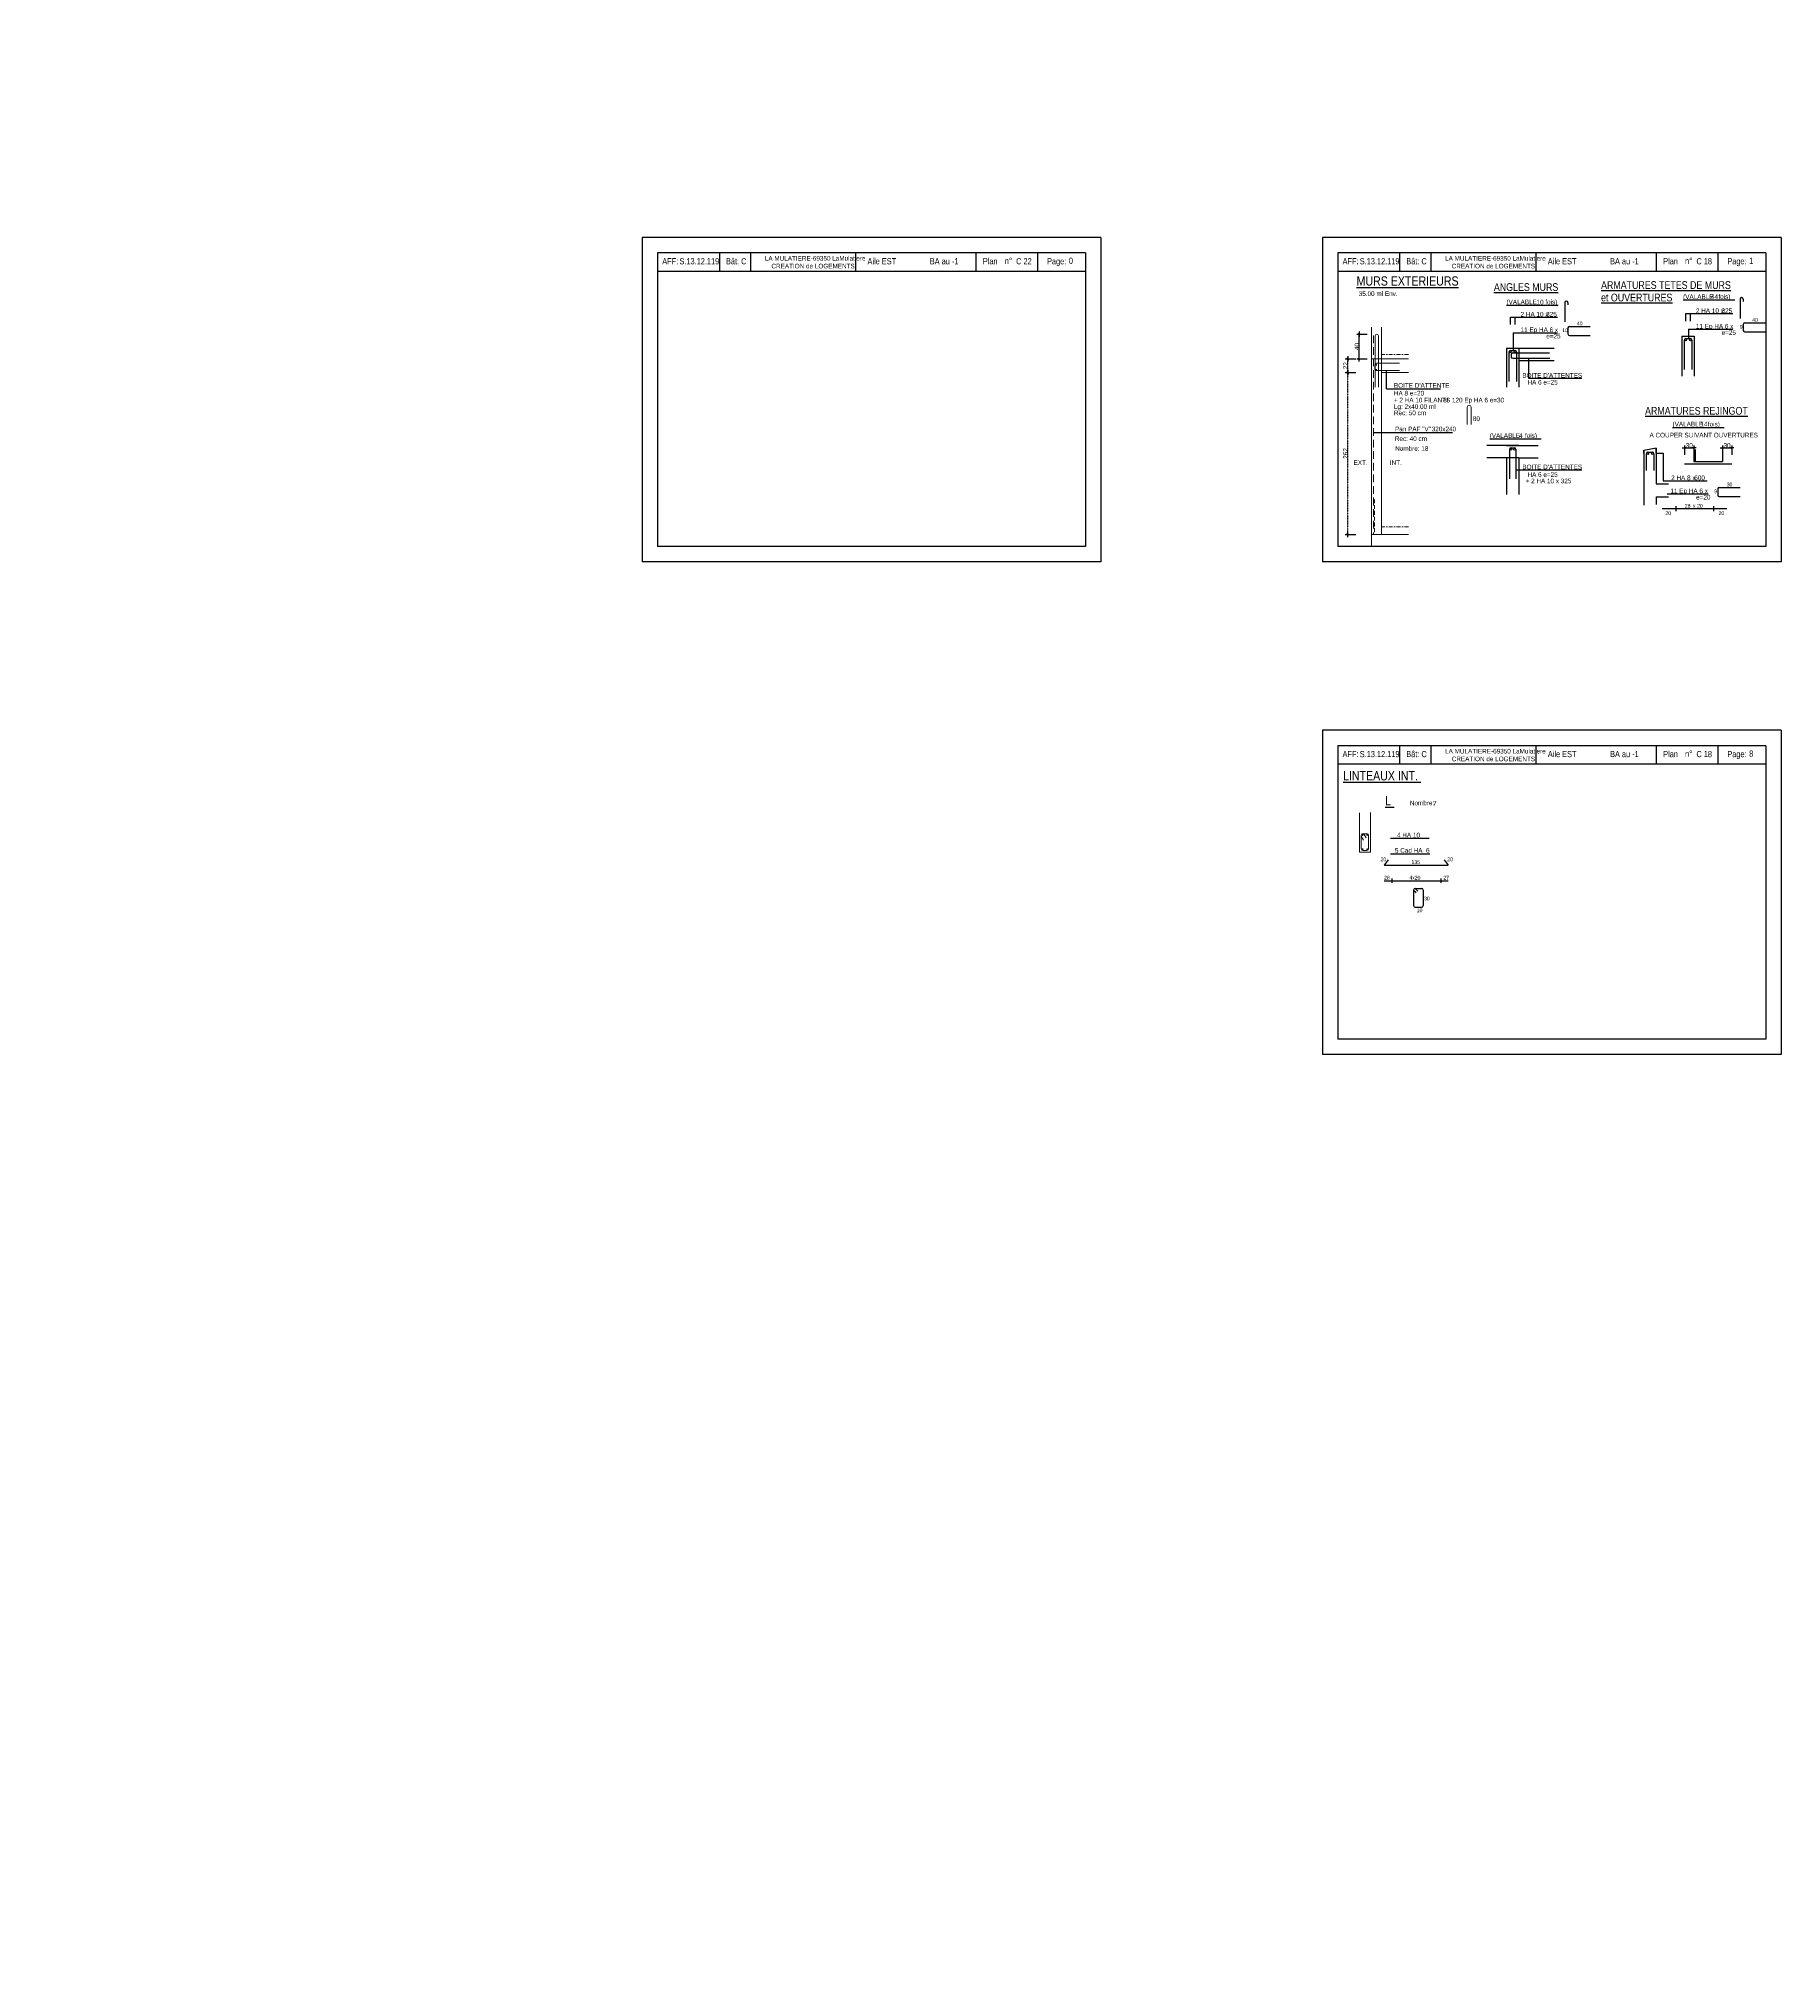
# Model space of a CAD drawing. Header units: metres. Extents: x -9927 to 45032, y -190416 to 12166.
# Drawn here: x -3741 to 1898, y -121520 to -115246 of the extents above; entities that cross this region are included whole.
import ezdxf
from ezdxf.enums import TextEntityAlignment as Align

# ---------------------------------------------------------------- set-up
doc = ezdxf.new("R2010")
doc.units = ezdxf.units.M
doc.header["$PDMODE"] = 65
doc.linetypes.add('CACHE2', pattern=[0.1875, 0.125, -0.0625])
doc.linetypes.add('TIRETPT2', pattern=[12.7, 6.35, -3.175, 0, -3.175])
for name, color, linetype in [('01_cote_gen', 4, 'Continuous'), ('01_fenetres', 171, 'Continuous'), ('01_linteaux', 3, 'Continuous'), ('01_poch_murs', 251, 'Continuous'), ('01_sem', 42, 'Continuous'), ('01_texte', 230, 'Continuous'), ('AA_COTES', 2, 'Continuous')]:
    doc.layers.add(name, color=color, linetype=linetype)
doc.styles.add('STYLE2', font='ARIALN.TTF')
doc.dimstyles.new('JB25', dxfattribs={"dimscale": 0.1, "dimtxt": 150, "dimasz": 17, "dimexe": 0.1, "dimexo": 0.1, "dimgap": 0.09, "dimtad": 1, "dimdec": 1, "dimlfac": 0.5, "dimdsep": 46, "dimtxsty": 'STYLE2', "dimblk1": 'BOND_G', "dimblk2": 'BOND_D', "dimsah": 1, "dimcen": 1.5, "dimdle": 0.01, "dimse1": 1, "dimse2": 1, "dimclrd": 4, "dimclre": 2, "dimclrt": 5, "dimadec": 0, "dimazin": 0, "dimtfac": 2.333333, "dimtdec": 1, "dimtix": 1, "dimtmove": 2, "dimatfit": 3, "dimldrblk": 'BOND_G', "dimfxl": 1, "dimtolj": 1, "dimtzin": 0, "dimarcsym": 0})
doc.dimstyles.new('JB50', dxfattribs={"dimscale": 0.1, "dimtxt": 150, "dimasz": 15, "dimexe": 0.1, "dimexo": 0.1, "dimgap": 0.09, "dimtad": 1, "dimdec": 1, "dimdsep": 46, "dimtxsty": 'STYLE2', "dimblk1": 'BOND_G', "dimblk2": 'BOND_D', "dimsah": 1, "dimcen": 1.5, "dimdle": 0.01, "dimse1": 1, "dimse2": 1, "dimclrd": 4, "dimclre": 2, "dimclrt": 6, "dimazin": 2, "dimtfac": 2.333333, "dimtdec": 1, "dimtix": 1, "dimtmove": 2, "dimatfit": 3, "dimldrblk": 'BOND_G', "dimfxl": 1, "dimtolj": 1, "dimtzin": 0, "dimarcsym": 0})

# ---------------------------------------------------------------- blocks, each defined once
blk = doc.blocks.new('BOND_G')
at = {"layer": 'AA_COTES', "color": 0}
for p, q in [((5, 0), (-5, 0)), ((1.8, 1.8), (-1.8, -1.8)), ((0, -5), (0, 15))]:
    blk.add_line(p, q, dxfattribs=at)
blk = doc.blocks.new('BOND_D')
at = {"layer": 'AA_COTES', "color": 0}
for p, q in [((5, 0), (-5, 0)), ((-1.8, -1.8), (1.8, 1.8)), ((0, 5), (0, -15))]:
    blk.add_line(p, q, dxfattribs=at)
blk = doc.blocks.new('*D964')
at = {"layer": '01_cote_gen', "color": 4, "linetype": 'Continuous', "lineweight": -2, "transparency": 16777216}
blk.add_line((532.7, -116280.1), (532.7, -116203.6), dxfattribs=at)
at = {"layer": 'DEFPOINTS', "color": 0, "linetype": 'Continuous', "lineweight": 0, "transparency": 16777216}
for p in [(532.7, -116201.9), (586.3, -116201.9), (572.5, -116281.8)]:
    blk.add_point(p, dxfattribs=at)
at = {"layer": '01_cote_gen', "color": 4, "linetype": 'Continuous', "lineweight": -2, "transparency": 16777216, "xscale": 1.7, "yscale": 1.7, "zscale": 1.7}
for name, p, rotation in [('BOND_D', (532.7, -116201.9), 90), ('BOND_G', (532.7, -116281.8), 270)]:
    blk.add_blockref(name, p, dxfattribs=dict(at, rotation=rotation))
at = {"layer": '01_cote_gen', "color": 5, "linetype": 'Continuous', "lineweight": 0, "transparency": 16777216, "insert": (525, -116241.8), "char_height": 15, "attachment_point": 5, "rotation": 90, "style": 'STYLE2'}
blk.add_mtext('\\A1;40', dxfattribs=at)
blk = doc.blocks.new('*D965')
at = {"layer": '01_cote_gen', "color": 4, "linetype": 'Continuous', "lineweight": -2, "transparency": 16777216}
blk.add_line((532.7, -116280.1), (532.7, -116203.6), dxfattribs=at)
at = {"layer": 'DEFPOINTS', "color": 0, "linetype": 'Continuous', "lineweight": 0, "transparency": 16777216}
for p in [(532.7, -116201.9), (586.3, -116201.9), (572.5, -116281.8)]:
    blk.add_point(p, dxfattribs=at)
at = {"layer": '01_cote_gen', "color": 4, "linetype": 'Continuous', "lineweight": -2, "transparency": 16777216, "xscale": 1.7, "yscale": 1.7, "zscale": 1.7}
for name, p, rotation in [('BOND_D', (532.7, -116201.9), 90), ('BOND_G', (532.7, -116281.8), 270)]:
    blk.add_blockref(name, p, dxfattribs=dict(at, rotation=rotation))
at = {"layer": '01_cote_gen', "color": 5, "linetype": 'Continuous', "lineweight": 0, "transparency": 16777216, "insert": (525, -116241.8), "char_height": 15, "attachment_point": 5, "rotation": 90, "style": 'STYLE2'}
blk.add_mtext('\\A1;40', dxfattribs=at)
blk = doc.blocks.new('*D966')
at = {"layer": '01_cote_gen', "color": 4, "linetype": 'CACHE2', "lineweight": -2, "transparency": 16777216}
blk.add_line((495.7, -116848.1), (495.7, -116327.5), dxfattribs=at)
at = {"layer": 'DEFPOINTS', "color": 0, "linetype": 'CACHE2', "lineweight": 0, "transparency": 16777216}
for p in [(495.7, -116325.8), (604.5, -116325.8), (604.3, -116849.8)]:
    blk.add_point(p, dxfattribs=at)
at = {"layer": '01_cote_gen', "color": 4, "linetype": 'CACHE2', "lineweight": -2, "transparency": 16777216, "xscale": 1.7, "yscale": 1.7, "zscale": 1.7}
for name, p, rotation in [('BOND_D', (495.7, -116325.8), 90), ('BOND_G', (495.7, -116849.8), 270)]:
    blk.add_blockref(name, p, dxfattribs=dict(at, rotation=rotation))
at = {"layer": '01_cote_gen', "color": 5, "linetype": 'CACHE2', "lineweight": 0, "transparency": 16777216, "insert": (488, -116587.8), "char_height": 15, "attachment_point": 5, "rotation": 90, "style": 'STYLE2'}
blk.add_mtext('\\A1;262', dxfattribs=at)
blk = doc.blocks.new('*D967')
at = {"layer": '01_cote_gen', "color": 4, "linetype": 'CACHE2', "lineweight": -2, "transparency": 16777216}
blk.add_line((495.7, -116324.1), (495.7, -116283.5), dxfattribs=at)
at = {"layer": 'DEFPOINTS', "color": 0, "linetype": 'CACHE2', "lineweight": 0, "transparency": 16777216}
for p in [(495.7, -116281.8), (521.2, -116281.8), (521.2, -116325.8)]:
    blk.add_point(p, dxfattribs=at)
at = {"layer": '01_cote_gen', "color": 4, "linetype": 'CACHE2', "lineweight": -2, "transparency": 16777216, "xscale": 1.7, "yscale": 1.7, "zscale": 1.7}
for name, p, rotation in [('BOND_D', (495.7, -116281.8), 90), ('BOND_G', (495.7, -116325.8), 270)]:
    blk.add_blockref(name, p, dxfattribs=dict(at, rotation=rotation))
at = {"layer": '01_cote_gen', "color": 5, "linetype": 'CACHE2', "lineweight": 0, "transparency": 16777216, "insert": (488.1, -116303.8), "char_height": 15, "attachment_point": 5, "rotation": 90, "style": 'STYLE2'}
blk.add_mtext('\\A1;22', dxfattribs=at)
blk = doc.blocks.new('*D969')
at = {"layer": '01_texte', "color": 4, "lineweight": -2, "transparency": 16777216}
blk.add_line((1709.4, -116569.6), (1736.4, -116569.6), dxfattribs=at)
at = {"layer": 'DEFPOINTS', "color": 0, "lineweight": 0, "transparency": 16777216}
for p in [(1707.9, -116583.2), (1737.9, -116569.6), (1737.9, -116583.2)]:
    blk.add_point(p, dxfattribs=at)
at = {"layer": '01_texte', "color": 4, "lineweight": -2, "transparency": 16777216, "xscale": 1.5, "yscale": 1.5, "zscale": 1.5, "rotation": 180}
blk.add_blockref('BOND_G', (1707.9, -116569.6), dxfattribs=at)
at = {"layer": '01_texte', "color": 4, "lineweight": -2, "transparency": 16777216, "xscale": 1.5, "yscale": 1.5, "zscale": 1.5}
blk.add_blockref('BOND_D', (1737.9, -116569.6), dxfattribs=at)
at = {"layer": '01_texte', "color": 6, "transparency": 16777216, "insert": (1722.9, -116561.9), "char_height": 15, "attachment_point": 5, "style": 'STYLE2'}
blk.add_mtext('\\A1;30', dxfattribs=at)
blk = doc.blocks.new('*D968')
at = {"layer": '01_texte', "color": 4, "lineweight": -2, "transparency": 16777216}
blk.add_line((1587.1, -116569.6), (1614.1, -116569.6), dxfattribs=at)
at = {"layer": 'DEFPOINTS', "color": 0, "lineweight": 0, "transparency": 16777216}
for p in [(1615.6, -116569.6), (1585.6, -116595.1), (1615.6, -116595.1)]:
    blk.add_point(p, dxfattribs=at)
at = {"layer": '01_texte', "color": 4, "lineweight": -2, "transparency": 16777216, "xscale": 1.5, "yscale": 1.5, "zscale": 1.5, "rotation": 180}
blk.add_blockref('BOND_G', (1585.6, -116569.6), dxfattribs=at)
at = {"layer": '01_texte', "color": 4, "lineweight": -2, "transparency": 16777216, "xscale": 1.5, "yscale": 1.5, "zscale": 1.5}
blk.add_blockref('BOND_D', (1615.6, -116569.6), dxfattribs=at)
at = {"layer": '01_texte', "color": 6, "transparency": 16777216, "insert": (1600.6, -116561.9), "char_height": 15, "attachment_point": 5, "style": 'STYLE2'}
blk.add_mtext('\\A1;30', dxfattribs=at)
blk = doc.blocks.new('*D1674')
at = {"layer": '01_poch_murs', "color": 4, "lineweight": -2, "transparency": 16777216}
blk.add_line((-3731, 82.3), (-3704.4, 82.3), dxfattribs=at)
at = {"layer": 'DEFPOINTS', "color": 0, "lineweight": 0, "transparency": 16777216}
for p in [(-3702.7, 82.3), (-3732.7, 0), (-3702.7, -169936.7)]:
    blk.add_point(p, dxfattribs=at)
at = {"layer": '01_poch_murs', "color": 4, "lineweight": -2, "transparency": 16777216, "xscale": 1.7, "yscale": 1.7, "zscale": 1.7, "rotation": 180}
blk.add_blockref('BOND_G', (-3732.7, 82.3), dxfattribs=at)
at = {"layer": '01_poch_murs', "color": 4, "lineweight": -2, "transparency": 16777216, "xscale": 1.7, "yscale": 1.7, "zscale": 1.7}
blk.add_blockref('BOND_D', (-3702.7, 82.3), dxfattribs=at)
at = {"layer": '01_poch_murs', "color": 5, "transparency": 16777216, "insert": (-3717.7, 90), "char_height": 15, "attachment_point": 5, "style": 'STYLE2'}
blk.add_mtext('\\A1;15', dxfattribs=at)
blk = doc.blocks.new('*D1681')
at = {"layer": '01_poch_murs', "color": 4, "lineweight": -2, "transparency": 16777216}
blk.add_line((-184.6, 82.3), (-158, 82.3), dxfattribs=at)
at = {"layer": 'DEFPOINTS', "color": 0, "lineweight": 0, "transparency": 16777216}
for p in [(-156.3, 82.3), (-186.3, 0), (-156.3, -170313.1)]:
    blk.add_point(p, dxfattribs=at)
at = {"layer": '01_poch_murs', "color": 4, "lineweight": -2, "transparency": 16777216, "xscale": 1.7, "yscale": 1.7, "zscale": 1.7, "rotation": 180}
blk.add_blockref('BOND_G', (-186.3, 82.3), dxfattribs=at)
at = {"layer": '01_poch_murs', "color": 4, "lineweight": -2, "transparency": 16777216, "xscale": 1.7, "yscale": 1.7, "zscale": 1.7}
blk.add_blockref('BOND_D', (-156.3, 82.3), dxfattribs=at)
at = {"layer": '01_poch_murs', "color": 5, "transparency": 16777216, "insert": (-171.3, 90), "char_height": 15, "attachment_point": 5, "style": 'STYLE2'}
blk.add_mtext('\\A1;15', dxfattribs=at)

msp = doc.modelspace()

# ---------------------------------------------------------------- linework, layer by layer
at = {"layer": '01_cote_gen', "color": 2, "linetype": 'CACHE2', "lineweight": 0, "ltscale": 100}
msp.add_line((581.59, -116736.4), (581.59, -116849.81), dxfattribs=at)
at = {"layer": '01_fenetres', "ltscale": 30}
for p, q in [((-1738.52, -115938.52), (-1738.52, -116888.52)), ((-1738.52, -115938.52), (-1738.52, -116888.52)), ((-1738.52, -115938.52), (-1738.52, -116888.52)), ((-353.52, -115938.52), (-1738.52, -115938.52)), ((-1538.52, -115938.52), (-1538.52, -115998.52)), ((-1438.02, -115938.52), (-1438.02, -115998.52)), ((-1097.84, -115938.52), (-1097.84, -115998.52)), ((-707.65, -115998.52), (-707.65, -115938.52)), ((-507.65, -115998.52), (-507.65, -115938.52)), ((-353.52, -115938.52), (-353.52, -116888.52)), ((463.24, -115938.52), (463.24, -116888.52)), ((463.24, -115938.52), (463.24, -116888.52)), ((463.24, -115938.52), (463.24, -116888.52)), ((1848.24, -115938.52), (463.24, -115938.52)), ((663.24, -115938.52), (663.24, -115998.52)), ((763.74, -115938.52), (763.74, -115998.52)), ((1103.92, -115938.52), (1103.92, -115998.52)), ((1494.11, -115998.52), (1494.11, -115938.52)), ((1694.11, -115998.52), (1694.11, -115938.52)), ((1848.24, -115938.52), (1848.24, -116888.52)), ((-353.52, -115998.52), (-1738.52, -115998.52)), ((1848.24, -115998.52), (463.24, -115998.52)), ((-353.52, -116888.52), (-1738.52, -116888.52)), ((1848.24, -116888.52), (463.24, -116888.52)), ((463.24, -117533.79), (463.24, -118483.79)), ((463.24, -117533.79), (463.24, -118483.79)), ((463.24, -117533.79), (463.24, -118483.79)), ((1848.24, -117533.79), (463.24, -117533.79)), ((663.24, -117533.79), (663.24, -117593.79)), ((763.74, -117533.79), (763.74, -117593.79)), ((1103.92, -117533.79), (1103.92, -117593.79)), ((1494.11, -117593.79), (1494.11, -117533.79)), ((1694.11, -117593.79), (1694.11, -117533.79)), ((1848.24, -117533.79), (1848.24, -118483.79)), ((1848.24, -117593.79), (463.24, -117593.79)), ((1848.24, -118483.79), (463.24, -118483.79))]:
    msp.add_line(p, q, dxfattribs=at)
at = {"layer": '01_linteaux', "linetype": 'Continuous'}
for p, q in [((1197.66, -116099.75), (1197.66, -116161.92)), ((1207.66, -116099.75), (1207.66, -116107.16)), ((1207.78, -116181.48), (1207.78, -116201.09)), ((1212.78, -116176.48), (1280.36, -116176.48)), ((1212.78, -116206.09), (1280.36, -116206.09)), ((1009.33, -116247.32), (1009.33, -116373.03)), ((1009.33, -116247.32), (1163.76, -116247.32)), ((1016.83, -116259.82), (1016.83, -116354.82)), ((1021.83, -116254.82), (1036.83, -116254.82)), ((1024.33, -116267.58), (1024.33, -116274.82)), ((1029.33, -116262.58), (1148.39, -116262.58)), ((1041.83, -116259.82), (1041.83, -116354.82)), ((1049.33, -116247.32), (1049.33, -116373.03)), ((1029.33, -116279.82), (1149.33, -116279.82)), ((1049.33, -116287.32), (1163.76, -116287.32)), ((1049.33, -116562.02), (945.9, -116562.02)), ((1009.33, -116562.02), (1111.06, -116562.02)), ((1018.83, -116574.52), (1018.83, -116669.52)), ((1023.83, -116569.52), (1034.83, -116569.52)), ((1039.83, -116574.52), (1039.83, -116669.52)), ((1049.33, -116602.02), (945.9, -116602.02)), ((1009.33, -116602.02), (1009.33, -116720.58)), ((1049.33, -116602.02), (1049.33, -116720.58)), ((1049.33, -116602.02), (1111.06, -116602.02)), ((637.56, -117964.19), (637.56, -117977.61)), ((796.3, -117963.54), (796.3, -117977.49)), ((613.55, -117970.9), (820.01, -117970.9)), ((708.62, -118000.95), (708.62, -118051.48)), ((708.62, -118000.95), (717.02, -118009.27)), ((713.62, -117995.95), (734.24, -117995.95)), ((713.62, -117995.95), (722.02, -118004.27)), ((739.24, -118000.95), (739.24, -118051.48)), ((713.62, -118056.48), (734.24, -118056.48)), ((739.24, -118049.45), (739.24, -118051.48))]:
    msp.add_line(p, q, dxfattribs=at)
at = {"layer": '01_linteaux', "linetype": 'ByBlock', "lineweight": 18}
for p, q in [((532.81, -117750.71), (532.81, -117878.78)), ((568.81, -117750.2), (568.81, -117878.78)), ((538.81, -117824.78), (538.81, -117866.78)), ((538.81, -117826.95), (546.05, -117839.93)), ((544.81, -117818.78), (556.81, -117818.78)), ((547.21, -117818.78), (554.44, -117831.77)), ((562.81, -117824.78), (562.81, -117866.78)), ((532.81, -117878.78), (554.81, -117878.78)), ((544.81, -117872.78), (556.81, -117872.78)), ((554.81, -117878.78), (568.81, -117878.78)), ((554.81, -117878.78), (554.81, -117878.78))]:
    msp.add_line(p, q, dxfattribs=at)
at = {"layer": '01_linteaux', "linetype": 'Continuous'}
for centre in [(1021.49, -116259.14), (1037.17, -116259.14), (1023.49, -116573.84), (1035.17, -116573.84)]:
    msp.add_circle(centre, 3, dxfattribs=at)
for centre, start, end in [((1202.66, -116099.75), 90, 180), ((1202.66, -116099.75), 0, 90), ((1212.78, -116181.48), 90, 180), ((1212.78, -116201.09), 180, 270), ((1021.83, -116259.82), 90, 180), ((1029.33, -116267.58), 90, 180), ((1036.83, -116259.82), 0, 90), ((1029.33, -116274.82), 180, 270), ((1023.83, -116574.52), 90, 180), ((1034.83, -116574.52), 0, 90), ((713.62, -118000.95), 90, 180), ((734.24, -118000.95), 0, 90), ((713.62, -118051.48), 180, 270), ((734.24, -118051.48), 270, 0)]:
    msp.add_arc(centre, 5, start, end, dxfattribs=at)
at = {"layer": '01_linteaux', "linetype": 'ByBlock', "lineweight": 18}
for centre, start, end in [((544.81, -117824.78), 90, 180), ((556.81, -117824.78), 0, 90), ((544.81, -117866.78), 180, 270), ((556.81, -117866.78), 270, 0)]:
    msp.add_arc(centre, 6, start, end, dxfattribs=at)
at = {"layer": '01_sem', "color": 2, "lineweight": 0, "ltscale": 7}
for p, q in [((572.31, -116178.66), (572.31, -116885.47)), ((584.49, -116206.8), (584.49, -116372.86)), ((594.49, -116206.8), (594.49, -116372.86)), ((604.31, -116178.66), (604.31, -116281.8)), ((691.49, -116281.8), (572.31, -116281.8)), ((582.49, -116301.8), (582.49, -116313.8)), ((588.49, -116295.8), (662.49, -116295.8)), ((588.49, -116319.8), (662.49, -116319.8)), ((604.31, -116281.8), (604.31, -116849.81)), ((691.64, -116325.81), (604.46, -116325.81)), ((882.31, -116437.97), (882.31, -116494.12)), ((894.31, -116437.97), (894.31, -116494.12)), ((691.49, -116849.81), (572.31, -116849.81))]:
    msp.add_line(p, q, dxfattribs=at)
at = {"layer": '01_sem', "color": 5, "linetype": 'CACHE2', "lineweight": 0, "ltscale": 200}
msp.add_line((578.31, -116205.8), (578.31, -116849.81), dxfattribs=at)
at = {"layer": '01_sem', "color": 2, "linetype": 'TIRETPT2', "lineweight": 0, "ltscale": 2}
for p, q in [((691.49, -116267.8), (604.31, -116267.8)), ((691.49, -116825.81), (604.31, -116825.81))]:
    msp.add_line(p, q, dxfattribs=at)
at = {"layer": '01_sem', "color": 2, "lineweight": 0, "ltscale": 7, "const_width": 2.5, "flags": 128}
for points in [[(586.69, -116316.46, 1), (589.19, -116316.46, 1)], [(586.76, -116301.13, 1), (589.26, -116301.13, 1)]]:
    msp.add_lwpolyline(points, format="xyb", close=True, dxfattribs=at)
at = {"layer": '01_sem', "color": 2, "lineweight": 0, "ltscale": 7}
for centre, radius, start, end in [((589.49, -116206.8), 5, 0, 180), ((588.49, -116301.8), 6, 90, 180), ((588.49, -116313.8), 6, 180, 270), ((888.31, -116437.97), 6, 90, 180), ((888.31, -116437.97), 6, 0, 90)]:
    msp.add_arc(centre, radius, start, end, dxfattribs=at)
at = {"layer": '01_texte', "ltscale": 30}
for p, q in [((-1788.52, -115888.52), (-1788.52, -116938.52)), ((-303.52, -115888.52), (-1788.52, -115888.52)), ((-303.52, -115888.52), (-303.52, -116938.52)), ((413.24, -115888.52), (413.24, -116938.52)), ((1898.24, -115888.52), (413.24, -115888.52)), ((1898.24, -115888.52), (1898.24, -116938.52)), ((-303.52, -116938.52), (-1788.52, -116938.52)), ((1898.24, -116938.52), (413.24, -116938.52)), ((413.24, -117483.79), (413.24, -118533.79)), ((1898.24, -117483.79), (413.24, -117483.79)), ((1898.24, -117483.79), (1898.24, -118533.79)), ((633.92, -117833.59), (758.54, -117833.59)), ((633.92, -117883.57), (760.76, -117883.57)), ((625.97, -117903.82), (613.55, -117920.37)), ((613.55, -117920.37), (820.01, -117920.37)), ((807.59, -117903.82), (820.01, -117920.37)), ((1898.24, -118533.79), (413.24, -118533.79))]:
    msp.add_line(p, q, dxfattribs=at)
at = {"layer": '01_texte'}
for p, q in [((1589.08, -116159.41), (1589.08, -116135.36)), ((1589.08, -116135.36), (1742.05, -116135.36)), ((1604.49, -116159.41), (1604.49, -116135.36)), ((1765.13, -116088.34), (1765.13, -116150.52)), ((1775.13, -116088.34), (1775.13, -116095.75)), ((1021.61, -116170.82), (1021.61, -116146.77)), ((1021.61, -116146.77), (1174.58, -116146.77)), ((1031.21, -116197.07), (1174.58, -116197.07)), ((1031.21, -116197.07), (1031.21, -116254.82)), ((1037.03, -116170.82), (1037.03, -116146.77)), ((1576.8, -116208.45), (1576.8, -116337.97)), ((1576.8, -116208.45), (1616.8, -116208.45)), ((1598.67, -116185.67), (1742.05, -116185.67)), ((1598.67, -116185.67), (1598.67, -116215.95)), ((1616.8, -116208.45), (1616.8, -116337.97)), ((1775.24, -116170.07), (1775.24, -116189.68)), ((1780.24, -116165.07), (1847.83, -116165.07)), ((1780.24, -116194.68), (1847.83, -116194.68)), ((1584.3, -116220.95), (1584.3, -116315.95)), ((1589.3, -116215.95), (1604.3, -116215.95)), ((1609.3, -116220.95), (1609.3, -116315.95)), ((621.07, -116378.97), (621.07, -116319.8)), ((1080.05, -116279.82), (1080.05, -116344.51)), ((621.07, -116378.97), (795.85, -116378.97)), ((1080.05, -116344.51), (1253.15, -116344.51)), ((578.31, -116520.27), (834.38, -116520.27)), ((1493.91, -116570.9), (1453.91, -116577.87)), ((1453.91, -116577.59), (1453.91, -116754.8)), ((1453.91, -116586.7), (1453.91, -116577.59)), ((1466.41, -116583.61), (1481.41, -116583.61)), ((1493.91, -116570.9), (1493.91, -116686.47)), ((1493.91, -116586.7), (1493.91, -116570.9)), ((1615.56, -116583.22), (1615.56, -116613.64)), ((1620.79, -116611.22), (1620.79, -116575.53)), ((1707.87, -116583.22), (1707.87, -116613.64)), ((1039.83, -116641.08), (1253.15, -116641.08)), ((1461.41, -116588.61), (1461.41, -116642.6)), ((1486.41, -116588.61), (1486.41, -116642.6)), ((1493.91, -116586.7), (1516.52, -116586.7)), ((1516.52, -116586.7), (1516.52, -116676.33)), ((1585.56, -116621.59), (1737.87, -116621.59)), ((1615.56, -116613.64), (1707.87, -116613.64)), ((1493.91, -116686.47), (1533.91, -116686.47)), ((1516.52, -116676.33), (1658.71, -116676.33)), ((1692.76, -116702.91), (1692.76, -116722.52)), ((1697.76, -116697.91), (1765.35, -116697.91)), ((1493.91, -116728.47), (1533.91, -116728.47)), ((1493.91, -116728.47), (1493.91, -116753.23)), ((1512.81, -116766.46), (1722.44, -116766.46)), ((1529.11, -116718.51), (1662.33, -116718.51)), ((1556.63, -116758.33), (1556.63, -116774.27)), ((1678.62, -116758.33), (1678.62, -116774.27)), ((1697.76, -116727.52), (1765.35, -116727.52))]:
    msp.add_line(p, q, dxfattribs=at)
at = {"layer": '01_texte', "ltscale": 30, "const_width": 3, "flags": 128}
for points in [[(544.89, -117822.71, 1), (541.89, -117822.71, 1)], [(556.74, -117822.71, -1), (559.74, -117822.71, -1)], [(544.89, -117868.86, -1), (541.89, -117868.86, -1)], [(556.74, -117868.86, 1), (559.74, -117868.86, 1)]]:
    msp.add_lwpolyline(points, format="xyb", close=True, dxfattribs=at)
at = {"layer": '01_texte'}
for centre in [(1588.96, -116220.27), (1604.63, -116220.27), (1466.07, -116587.93), (1481.75, -116587.93)]:
    msp.add_circle(centre, 3, dxfattribs=at)
for centre, start, end in [((1770.13, -116088.34), 90, 180), ((1770.13, -116088.34), 0, 90), ((1780.24, -116170.07), 90, 180), ((1780.24, -116189.68), 180, 270), ((1589.3, -116220.95), 90, 180), ((1604.3, -116220.95), 0, 90), ((1466.41, -116588.61), 90, 180), ((1481.41, -116588.61), 0, 90), ((1697.76, -116702.91), 90, 180), ((1697.76, -116722.52), 180, 270)]:
    msp.add_arc(centre, 5, start, end, dxfattribs=at)
msp.add_solid([(1620.79, -116611.22), (1620.79, -116575.53), (1626.61, -116575.68), (1620.79, -116611.22)], dxfattribs=at)

# ---------------------------------------------------------------- texts
at = {"layer": '01_texte', "style": 'STYLE2'}
for s, height, p in [('AFF:', 20, (-1723.22, -115975.67)), ('S.13.12.119', 20, (-1667.56, -115975.67)), ('Bât: C', 20, (-1517.06, -115975.67)), ('LA MULATIERE-69350 LaMulatiere', 15, (-1391.32, -115963.8)), ('Aile EST', 20, (-1058.93, -115975.67)), ('BA au -1', 20, (-857.46, -115975.67)), ('Plan', 20, (-685.6, -115975.67)), ('n%%D', 20, (-614.92, -115974.22)), (' C 22', 20, (-584.58, -115975.67)), ('Page:', 20, (-477.93, -115975.67)), ('0', 20, (-407.25, -115974.22)), ('AFF:', 20, (478.54, -115975.67)), ('S.13.12.119', 20, (534.2, -115975.67)), ('Bât: C', 20, (684.7, -115975.67)), ('LA MULATIERE-69350 LaMulatiere', 15, (810.44, -115963.8)), ('Aile EST', 20, (1142.83, -115975.67)), ('BA au -1', 20, (1344.3, -115975.67)), ('Plan', 20, (1516.16, -115975.67)), ('n%%D', 20, (1586.84, -115974.22)), (' C 18', 20, (1617.18, -115975.67)), ('Page:', 20, (1723.83, -115975.67)), ('1', 20, (1794.51, -115974.22)), ('CREATION de LOGEMENTS', 15, (-1369.84, -115988.8)), ('%%UMURS EXTERIEURS', 30, (523.83, -116044.59)), ('CREATION de LOGEMENTS', 15, (831.92, -115988.8)), ('35.00 ml Env.', 15, (530.88, -116078.12)), ('%%UANGLES MURS', 25, (968.28, -116061.81)), ('%%UARMATURES TETES DE MURS', 25, (1315.18, -116055.28)), ('%%Uet OUVERTURES', 25, (1315.18, -116095.61)), ('%%U(VALABLE            ', 15, (1580.74, -116087.98)), ('44', 15, (1671.02, -116087.98)), ('fois)', 15, (1694.99, -116087.98)), ('%%U(VALABLE            ', 15, (1009.04, -116104.96)), ('2 HA 10 x', 15, (1054.77, -116144.74)), ('10', 15, (1106.48, -116105.55)), ('  fois)', 15, (1123.29, -116104.96)), ('325', 15, (1137.67, -116144.74)), ('2 HA 10 x', 15, (1622.24, -116133.34)), ('325', 15, (1705.14, -116133.34)), ('11 Ep HA 6 x', 15, (1054.77, -116195.05)), ('e=25', 15, (1137.84, -116215.53)), ('10', 12, (1189.32, -116195.13)), ('40', 12, (1236.83, -116172.93)), ('11 Ep HA 6 x', 15, (1622.24, -116183.64)), ('e=25', 15, (1705.3, -116204.12)), ('9', 12, (1764.07, -116183.73)), ('40', 12, (1804.3, -116161.52)), ("BOITE D'ATTENTE", 15, (644.78, -116375.1)), ('HA 8 e=20', 15, (644.78, -116400.25)), ('+ 2 HA 10 FILANTS', 15, (644.78, -116422.55)), ('Lg: 2x40.00 ml', 15, (644.78, -116443.68)), ('Rec: 50 cm', 15, (644.78, -116463.97)), ('et  120 Ep HA 6 e=30', 15, (804.06, -116422.55)), ('%%UARMATURES REJINGOT', 25, (1457.52, -116462.29)), (' Pan PAF "V"  ', 15, (642.54, -116516.16)), ('320x240', 15, (767.16, -116516.16)), ('80', 15, (900.19, -116482.72)), ('%%U(VALABLE            ', 15, (954.73, -116537.43)), ('fois)', 15, (1068.98, -116537.43)), ('A COUPER SUIVANT OUVERTURES', 15, (1472.01, -116535.91)), ('%%U(VALABLE            ', 15, (1546.57, -116500.42)), ('14', 15, (1636.85, -116500.42)), ('fois)', 15, (1660.82, -116500.42)), ('Rec: 40 cm', 15, (647.74, -116547.44)), ('Nombre: 18', 15, (648.89, -116579.35)), ('4', 15, (1049.3, -116537.59)), ('EXT.', 15, (514.17, -116625.11)), ('INT.', 15, (631.57, -116625.11)), ('11 Ep HA 6 x', 15, (1539.76, -116716.49)), ('2 HA 8 x', 15, (1542.11, -116674.31)), ('600', 15, (1616.82, -116674.31)), ('9', 12, (1681.59, -116716.57)), ('30', 12, (1721.82, -116694.36)), ('x ', 12, (1612.3, -116763.22)), ('e=20', 15, (1622.82, -116736.97)), ('20', 12, (1625.85, -116763.22)), ('20', 12, (1523.44, -116786.88)), ('20', 12, (1695.73, -116786.88)), ('AFF:', 20, (478.54, -117570.94)), ('S.13.12.119', 20, (534.2, -117570.94)), ('Bât: C', 20, (684.7, -117570.94)), ('LA MULATIERE-69350 LaMulatiere', 15, (810.44, -117559.07)), ('CREATION de LOGEMENTS', 15, (831.92, -117584.07)), ('Aile EST', 20, (1142.83, -117570.94)), ('BA au -1', 20, (1344.3, -117570.94)), ('Plan', 20, (1516.16, -117570.94)), ('n%%D', 20, (1586.84, -117569.5)), (' C 18', 20, (1617.18, -117570.94)), ('Page:', 20, (1723.83, -117570.94)), ('8', 20, (1794.51, -117569.5)), ('%%UL ', 30, (616.34, -117726.67)), ('Nombre:', 15, (696.15, -117726.67)), ('7', 15, (771.57, -117727.68)), ('4 HA 10', 15, (654.79, -117830.64)), ('20', 12, (601.41, -117907.77)), ('5 Cad HA  6', 15, (648.11, -117880.13)), ('20', 12, (817.15, -117907.77)), ('28', 12, (612.78, -117967)), ('4x20', 12, (694.82, -117967)), ('135', 12, (701.67, -117916.58)), ('27', 12, (804.67, -117967)), ('30', 12, (742.19, -118034.77)), ('10', 12, (718.6, -118072.73))]:
    msp.add_text(s, height=height, dxfattribs=at).set_placement(p)
for s, height, p in [("BOITE D'ATTENTES", 15, (1253.92, -116342.48)), ('HA 6 e=25', 15, (1174.86, -116364.96)), ("BOITE D'ATTENTES", 15, (1253.92, -116639.06)), ('HA 6 e=25', 15, (1174.86, -116663.61)), ('+ 2 HA 10 x 325', 15, (1219.06, -116684.38)), ('28', 12, (1604.56, -116763.22))]:
    msp.add_text(s, height=height, dxfattribs=at).set_placement(p, align=Align.RIGHT)
msp.add_text('%%ULINTEAUX INT. ', height=30, dxfattribs=at).set_placement((605.97, -117631.41), align=Align.MIDDLE)

# ---------------------------------------------------------------- dimensions: what is measured, and where the dimension line sits
at = {"layer": '01_cote_gen', "linetype": 'Continuous', "lineweight": 0}
for picture in ['*D964', '*D965']:
    dim = msp.add_linear_dim(base=(532.69, -116201.88), p1=(572.46, -116281.8), p2=(586.32, -116201.88), angle=90, dimstyle='JB25', dxfattribs=at)
    dim.commit()
    dim.dimension.update_dxf_attribs({"geometry": picture, "text_midpoint": (525.03, -116241.84)})
at = {"layer": '01_cote_gen', "linetype": 'CACHE2', "lineweight": 0}
for base, p1, p2, picture, middle in [((495.68, -116325.81), (604.31, -116849.81), (604.46, -116325.81), '*D966', (488.01, -116587.81)), ((495.68, -116281.8), (521.18, -116325.81), (521.18, -116281.8), '*D967', (488.14, -116303.81))]:
    dim = msp.add_linear_dim(base=base, p1=p1, p2=p2, angle=90, dimstyle='JB25', dxfattribs=at)
    dim.commit()
    dim.dimension.update_dxf_attribs({"geometry": picture, "text_midpoint": middle})
at = {"layer": '01_poch_murs'}
for base, p1, p2, picture, middle in [((-3702.71, 82.34), (-3732.67, 0), (-3702.71, -169936.7), '*D1674', (-3717.69, 90)), ((-156.3, 82.34), (-186.26, 0), (-156.3, -170313.05), '*D1681', (-171.28, 90))]:
    dim = msp.add_linear_dim(base=base, p1=p1, p2=p2, dimstyle='JB25', dxfattribs=at)
    dim.commit()
    dim.dimension.update_dxf_attribs({"geometry": picture, "text_midpoint": middle})
at = {"layer": '01_texte'}
for base, p1, p2, picture, middle in [((1615.56, -116569.55), (1585.56, -116595.13), (1615.56, -116595.13), '*D968', (1600.56, -116561.88)), ((1737.87, -116569.55), (1707.87, -116583.22), (1737.87, -116583.22), '*D969', (1722.87, -116561.88))]:
    dim = msp.add_linear_dim(base=base, p1=p1, p2=p2, dimstyle='JB50', dxfattribs=at)
    dim.commit()
    dim.dimension.update_dxf_attribs({"geometry": picture, "text_midpoint": middle})

doc.saveas('drawing.dxf')
